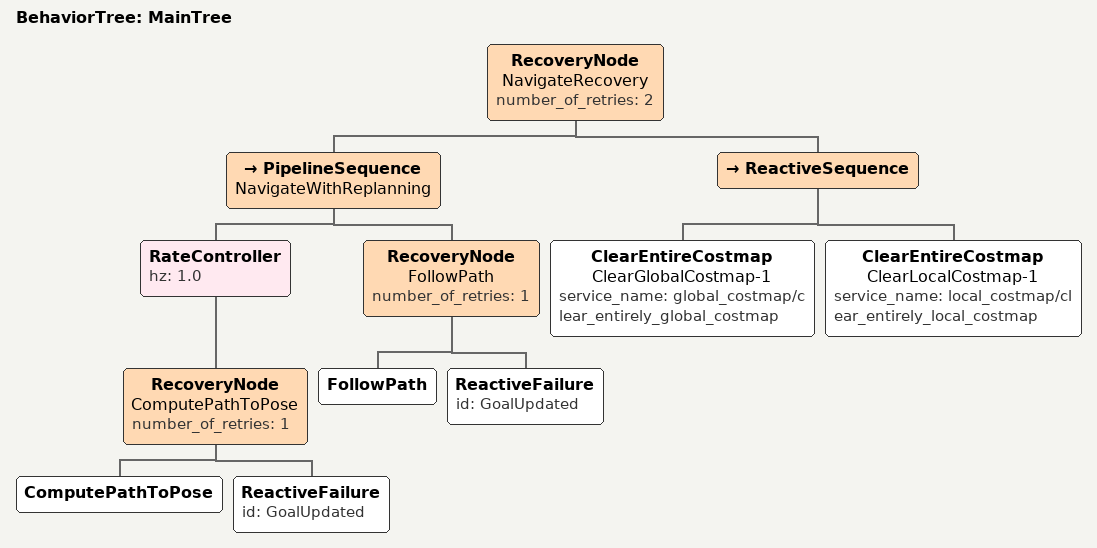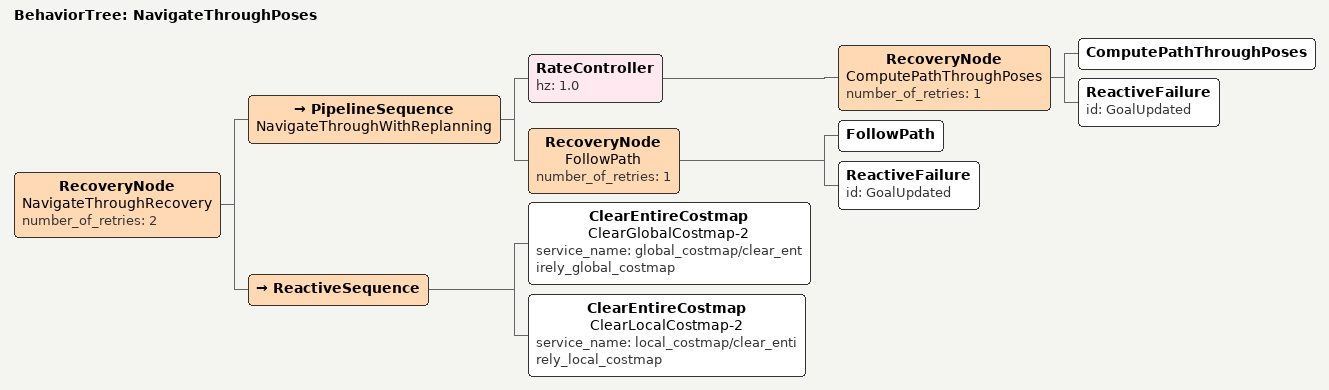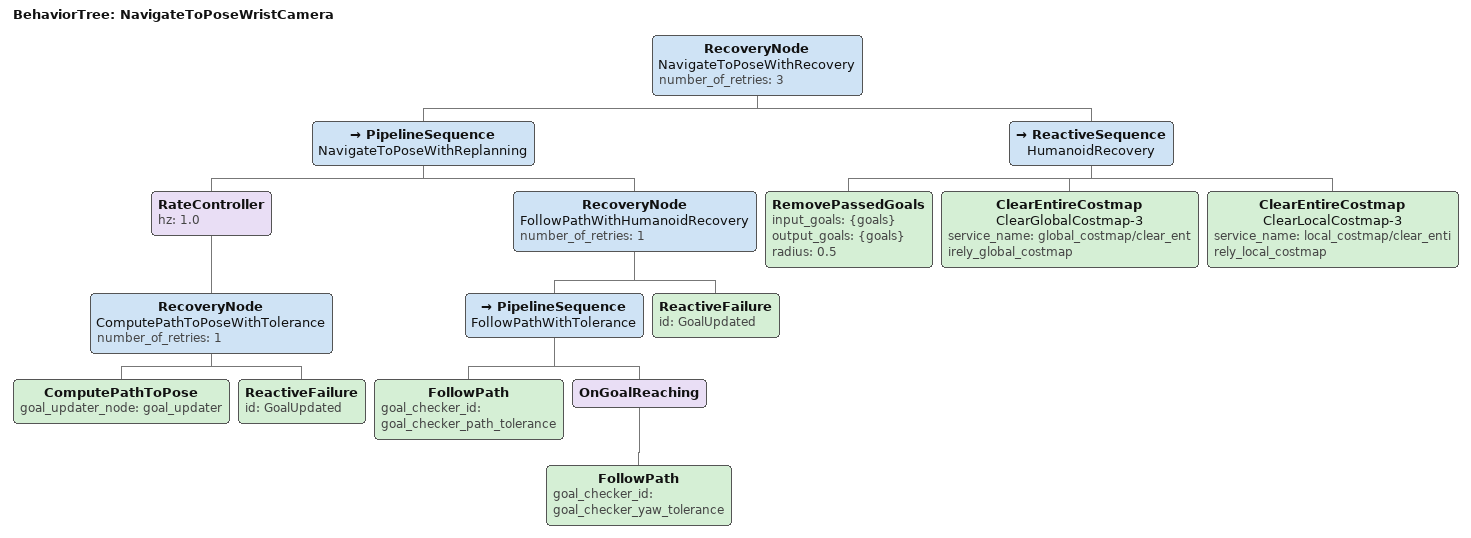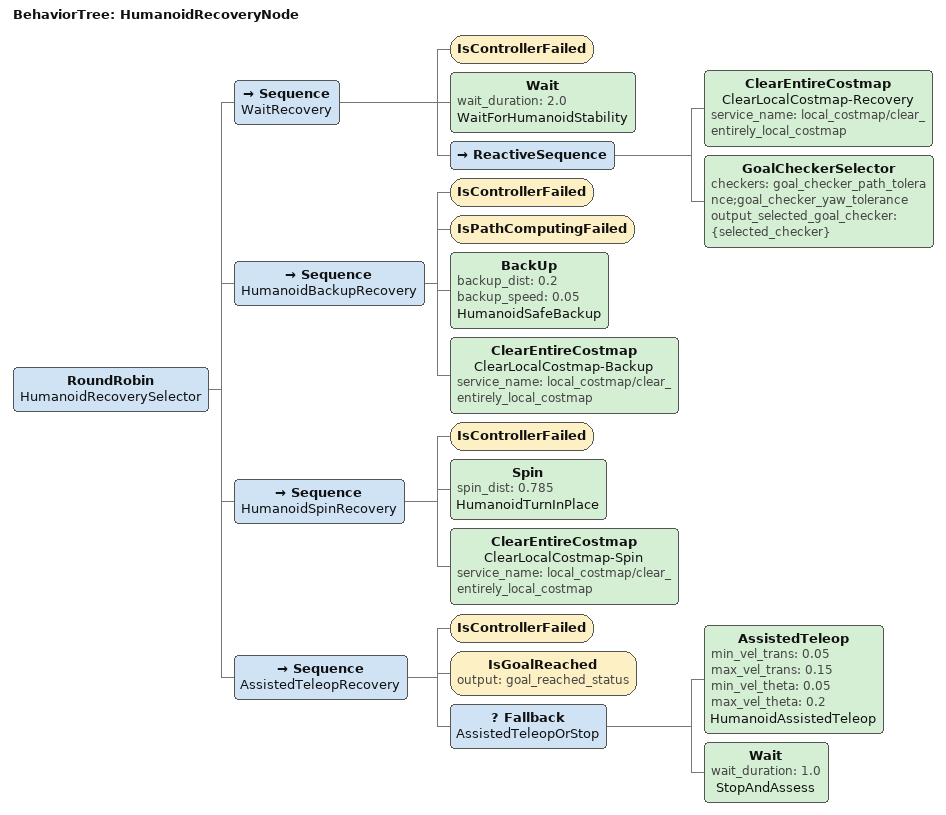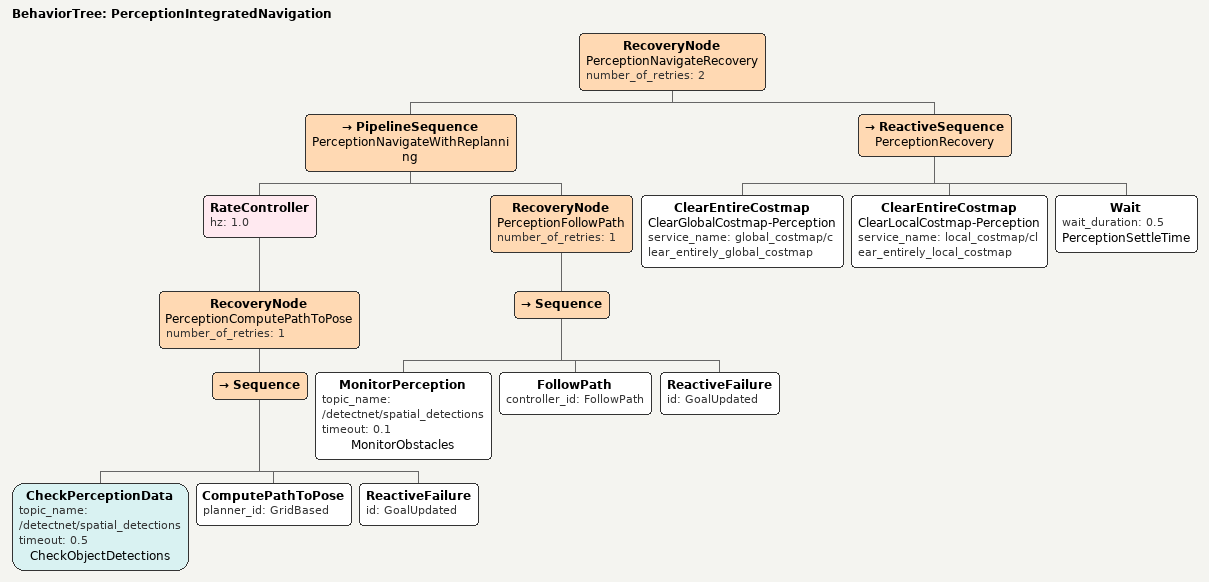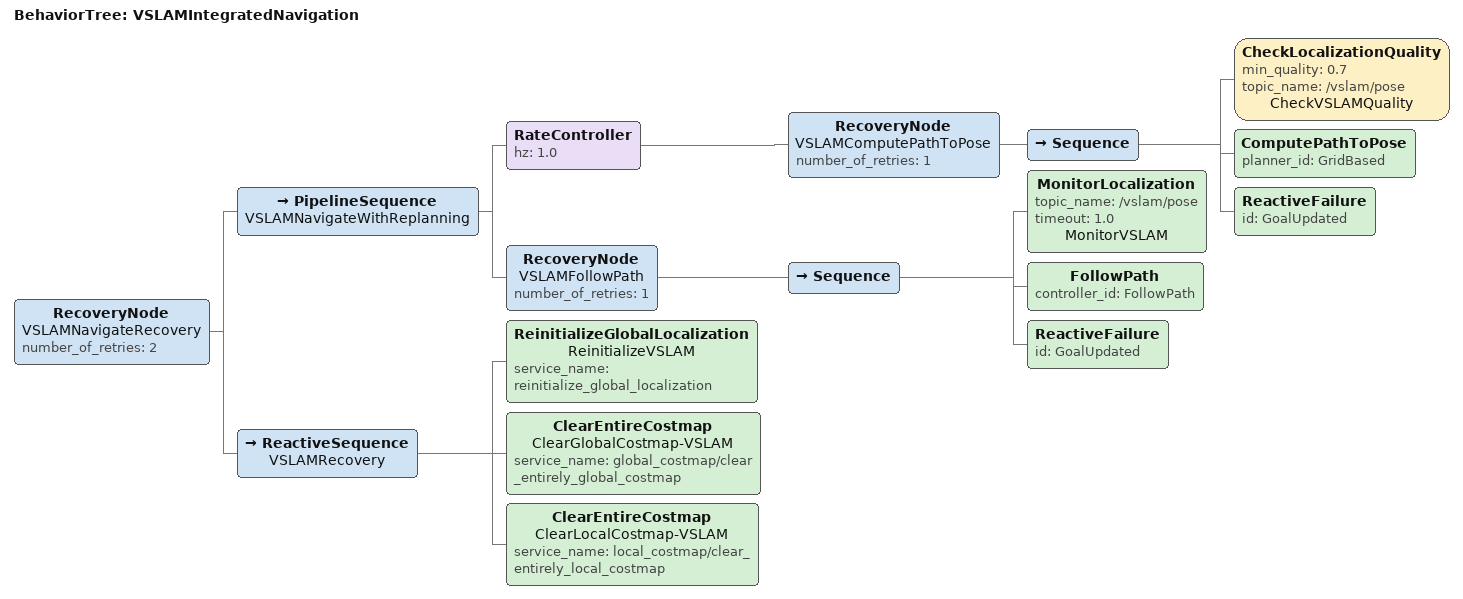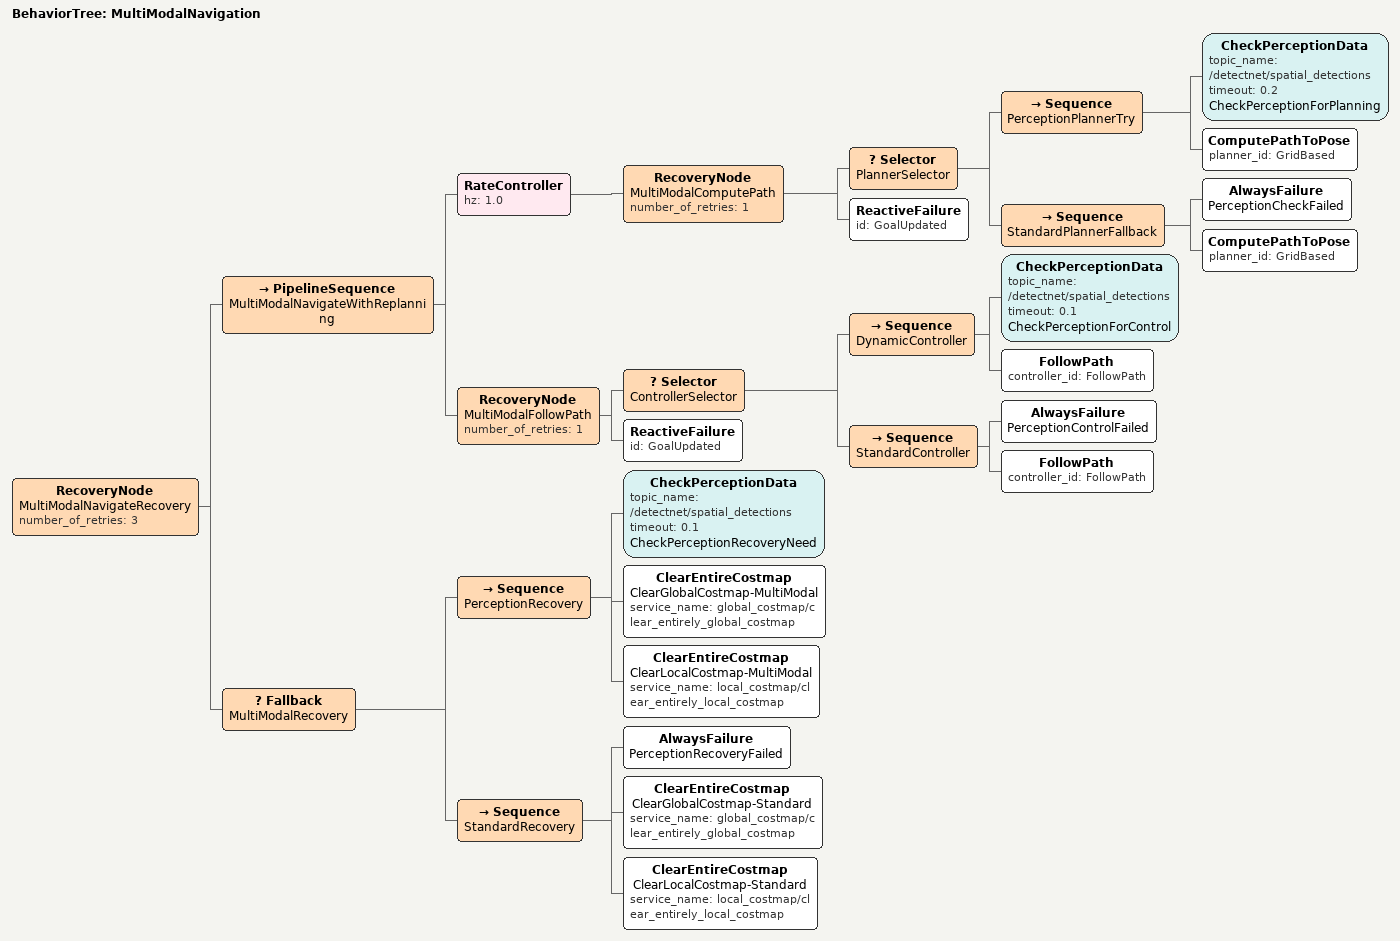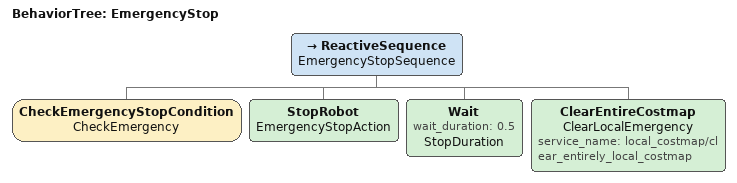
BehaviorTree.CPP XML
<?xml version="1.0" encoding="UTF-8"?>
<!-- Behavior Trees for Humanoid Robot Navigation in Nav2 -->
<!-- This file defines behavior trees for navigation tasks optimized for humanoid robots -->

<!-- Main Navigate with Recovery and Replanning Behavior Tree -->
<root main_tree_to_execute="MainTree">
    <BehaviorTree ID="MainTree">
        <RecoveryNode name="NavigateRecovery" number_of_retries="2">
            <PipelineSequence name="NavigateWithReplanning">
                <RateController hz="1.0">
                    <RecoveryNode name="ComputePathToPose" number_of_retries="1">
                        <ComputePathToPose/>
                        <ReactiveFailure id="GoalUpdated" />
                    </RecoveryNode>
                </RateController>
                <RecoveryNode name="FollowPath" number_of_retries="1">
                    <FollowPath />
                    <ReactiveFailure id="GoalUpdated" />
                </RecoveryNode>
            </PipelineSequence>
            <ReactiveSequence>
                <ClearEntireCostmap name="ClearGlobalCostmap-1" service_name="global_costmap/clear_entirely_global_costmap"/>
                <ClearEntireCostmap name="ClearLocalCostmap-1" service_name="local_costmap/clear_entirely_local_costmap"/>
            </ReactiveSequence>
        </RecoveryNode>
    </BehaviorTree>

    <!-- Navigate Through Poses with Recovery -->
    <BehaviorTree ID="NavigateThroughPoses">
        <RecoveryNode name="NavigateThroughRecovery" number_of_retries="2">
            <PipelineSequence name="NavigateThroughWithReplanning">
                <RateController hz="1.0">
                    <RecoveryNode name="ComputePathThroughPoses" number_of_retries="1">
                        <ComputePathThroughPoses/>
                        <ReactiveFailure id="GoalUpdated" />
                    </RecoveryNode>
                </RateController>
                <RecoveryNode name="FollowPath" number_of_retries="1">
                    <FollowPath />
                    <ReactiveFailure id="GoalUpdated" />
                </RecoveryNode>
            </PipelineSequence>
            <ReactiveSequence>
                <ClearEntireCostmap name="ClearGlobalCostmap-2" service_name="global_costmap/clear_entirely_global_costmap"/>
                <ClearEntireCostmap name="ClearLocalCostmap-2" service_name="local_costmap/clear_entirely_local_costmap"/>
            </ReactiveSequence>
        </RecoveryNode>
    </BehaviorTree>

    <!-- Navigate To Pose with Humanoid-Specific Recovery -->
    <BehaviorTree ID="NavigateToPoseWristCamera">
        <RecoveryNode name="NavigateToPoseWithRecovery" number_of_retries="3">
            <PipelineSequence name="NavigateToPoseWithReplanning">
                <RateController hz="1.0">
                    <RecoveryNode name="ComputePathToPoseWithTolerance" number_of_retries="1">
                        <ComputePathToPose goal_updater_node="goal_updater" />
                        <ReactiveFailure id="GoalUpdated" />
                    </RecoveryNode>
                </RateController>
                <RecoveryNode name="FollowPathWithHumanoidRecovery" number_of_retries="1">
                    <PipelineSequence name="FollowPathWithTolerance">
                        <FollowPath goal_checker_id="goal_checker_path_tolerance" />
                        <OnGoalReaching>
                            <FollowPath goal_checker_id="goal_checker_yaw_tolerance" />
                        </OnGoalReaching>
                    </PipelineSequence>
                    <ReactiveFailure id="GoalUpdated" />
                </RecoveryNode>
            </PipelineSequence>
            <ReactiveSequence name="HumanoidRecovery">
                <RemovePassedGoals input_goals="{goals}" output_goals="{goals}" radius="0.5" />
                <ClearEntireCostmap name="ClearGlobalCostmap-3" service_name="global_costmap/clear_entirely_global_costmap"/>
                <ClearEntireCostmap name="ClearLocalCostmap-3" service_name="local_costmap/clear_entirely_local_costmap"/>
            </ReactiveSequence>
        </RecoveryNode>
    </BehaviorTree>

    <!-- Humanoid-Specific Recovery Behavior Tree -->
    <BehaviorTree ID="HumanoidRecoveryNode">
        <RoundRobin name="HumanoidRecoverySelector">
            <!-- Recovery 1: Wait for humanoid stability -->
            <Sequence name="WaitRecovery">
                <IsControllerFailed />
                <Wait wait_duration="2.0" name="WaitForHumanoidStability"/>
                <ReactiveSequence>
                    <ClearEntireCostmap name="ClearLocalCostmap-Recovery" service_name="local_costmap/clear_entirely_local_costmap"/>
                    <GoalCheckerSelector checkers="goal_checker_path_tolerance;goal_checker_yaw_tolerance" output_selected_goal_checker="{selected_checker}" />
                </ReactiveSequence>
            </Sequence>

            <!-- Recovery 2: Humanoid-specific backup maneuver -->
            <Sequence name="HumanoidBackupRecovery">
                <IsControllerFailed />
                <IsPathComputingFailed />
                <BackUp backup_dist="0.2" backup_speed="0.05" name="HumanoidSafeBackup"/>
                <ClearEntireCostmap name="ClearLocalCostmap-Backup" service_name="local_costmap/clear_entirely_local_costmap"/>
            </Sequence>

            <!-- Recovery 3: Humanoid spin maneuver -->
            <Sequence name="HumanoidSpinRecovery">
                <IsControllerFailed />
                <Spin spin_dist="0.785" name="HumanoidTurnInPlace"/>
                <ClearEntireCostmap name="ClearLocalCostmap-Spin" service_name="local_costmap/clear_entirely_local_costmap"/>
            </Sequence>

            <!-- Recovery 4: Assisted teleoperation for humanoid -->
            <Sequence name="AssistedTeleopRecovery">
                <IsControllerFailed />
                <IsGoalReached output="goal_reached_status" />
                <Fallback name="AssistedTeleopOrStop">
                    <AssistedTeleop min_vel_trans="0.05" max_vel_trans="0.15" min_vel_theta="0.05" max_vel_theta="0.2" name="HumanoidAssistedTeleop"/>
                    <Wait wait_duration="1.0" name="StopAndAssess"/>
                </Fallback>
            </Sequence>
        </RoundRobin>
    </BehaviorTree>

    <!-- Perception-Integrated Navigation Behavior Tree -->
    <BehaviorTree ID="PerceptionIntegratedNavigation">
        <RecoveryNode name="PerceptionNavigateRecovery" number_of_retries="2">
            <PipelineSequence name="PerceptionNavigateWithReplanning">
                <RateController hz="1.0">
                    <RecoveryNode name="PerceptionComputePathToPose" number_of_retries="1">
                        <Sequence>
                            <!-- Update perception data before path planning -->
                            <CheckPerceptionData topic_name="/detectnet/spatial_detections" timeout="0.5" name="CheckObjectDetections"/>
                            <ComputePathToPose planner_id="GridBased" />
                            <ReactiveFailure id="GoalUpdated" />
                        </Sequence>
                    </RecoveryNode>
                </RateController>
                <RecoveryNode name="PerceptionFollowPath" number_of_retries="1">
                    <Sequence>
                        <!-- Monitor perception during path following -->
                        <MonitorPerception topic_name="/detectnet/spatial_detections" timeout="0.1" name="MonitorObstacles"/>
                        <FollowPath controller_id="FollowPath" />
                        <ReactiveFailure id="GoalUpdated" />
                    </Sequence>
                </RecoveryNode>
            </PipelineSequence>
            <ReactiveSequence name="PerceptionRecovery">
                <ClearEntireCostmap name="ClearGlobalCostmap-Perception" service_name="global_costmap/clear_entirely_global_costmap"/>
                <ClearEntireCostmap name="ClearLocalCostmap-Perception" service_name="local_costmap/clear_entirely_local_costmap"/>
                <Wait wait_duration="0.5" name="PerceptionSettleTime"/>
            </ReactiveSequence>
        </RecoveryNode>
    </BehaviorTree>

    <!-- VSLAM-Integrated Navigation Behavior Tree -->
    <BehaviorTree ID="VSLAMIntegratedNavigation">
        <RecoveryNode name="VSLAMNavigateRecovery" number_of_retries="2">
            <PipelineSequence name="VSLAMNavigateWithReplanning">
                <RateController hz="1.0">
                    <RecoveryNode name="VSLAMComputePathToPose" number_of_retries="1">
                        <Sequence>
                            <!-- Ensure VSLAM localization is stable -->
                            <CheckLocalizationQuality min_quality="0.7" topic_name="/vslam/pose" name="CheckVSLAMQuality"/>
                            <ComputePathToPose planner_id="GridBased" />
                            <ReactiveFailure id="GoalUpdated" />
                        </Sequence>
                    </RecoveryNode>
                </RateController>
                <RecoveryNode name="VSLAMFollowPath" number_of_retries="1">
                    <Sequence>
                        <!-- Monitor VSLAM during navigation -->
                        <MonitorLocalization topic_name="/vslam/pose" timeout="1.0" name="MonitorVSLAM"/>
                        <FollowPath controller_id="FollowPath" />
                        <ReactiveFailure id="GoalUpdated" />
                    </Sequence>
                </RecoveryNode>
            </PipelineSequence>
            <ReactiveSequence name="VSLAMRecovery">
                <ReinitializeGlobalLocalization name="ReinitializeVSLAM" service_name="reinitialize_global_localization"/>
                <ClearEntireCostmap name="ClearGlobalCostmap-VSLAM" service_name="global_costmap/clear_entirely_global_costmap"/>
                <ClearEntireCostmap name="ClearLocalCostmap-VSLAM" service_name="local_costmap/clear_entirely_local_costmap"/>
            </ReactiveSequence>
        </RecoveryNode>
    </BehaviorTree>

    <!-- Multi-Modal Navigation Behavior Tree -->
    <BehaviorTree ID="MultiModalNavigation">
        <RecoveryNode name="MultiModalNavigateRecovery" number_of_retries="3">
            <PipelineSequence name="MultiModalNavigateWithReplanning">
                <RateController hz="1.0">
                    <RecoveryNode name="MultiModalComputePath" number_of_retries="1">
                        <Selector name="PlannerSelector">
                            <!-- Try perception-enhanced planner first -->
                            <Sequence name="PerceptionPlannerTry">
                                <CheckPerceptionData topic_name="/detectnet/spatial_detections" timeout="0.2" name="CheckPerceptionForPlanning"/>
                                <ComputePathToPose planner_id="GridBased" />
                            </Sequence>
                            <!-- Fallback to standard planner -->
                            <Sequence name="StandardPlannerFallback">
                                <AlwaysFailure name="PerceptionCheckFailed"/>
                                <ComputePathToPose planner_id="GridBased" />
                            </Sequence>
                        </Selector>
                        <ReactiveFailure id="GoalUpdated" />
                    </RecoveryNode>
                </RateController>
                <RecoveryNode name="MultiModalFollowPath" number_of_retries="1">
                    <Selector name="ControllerSelector">
                        <!-- Select controller based on situation -->
                        <Sequence name="DynamicController">
                            <CheckPerceptionData topic_name="/detectnet/spatial_detections" timeout="0.1" name="CheckPerceptionForControl"/>
                            <FollowPath controller_id="FollowPath" />
                        </Sequence>
                        <Sequence name="StandardController">
                            <AlwaysFailure name="PerceptionControlFailed"/>
                            <FollowPath controller_id="FollowPath" />
                        </Sequence>
                    </Selector>
                    <ReactiveFailure id="GoalUpdated" />
                </RecoveryNode>
            </PipelineSequence>
            <Fallback name="MultiModalRecovery">
                <Sequence name="PerceptionRecovery">
                    <CheckPerceptionData topic_name="/detectnet/spatial_detections" timeout="0.1" name="CheckPerceptionRecoveryNeed"/>
                    <ClearEntireCostmap name="ClearGlobalCostmap-MultiModal" service_name="global_costmap/clear_entirely_global_costmap"/>
                    <ClearEntireCostmap name="ClearLocalCostmap-MultiModal" service_name="local_costmap/clear_entirely_local_costmap"/>
                </Sequence>
                <Sequence name="StandardRecovery">
                    <AlwaysFailure name="PerceptionRecoveryFailed"/>
                    <ClearEntireCostmap name="ClearGlobalCostmap-Standard" service_name="global_costmap/clear_entirely_global_costmap"/>
                    <ClearEntireCostmap name="ClearLocalCostmap-Standard" service_name="local_costmap/clear_entirely_local_costmap"/>
                </Sequence>
            </Fallback>
        </RecoveryNode>
    </BehaviorTree>

    <!-- Emergency Stop Behavior Tree -->
    <BehaviorTree ID="EmergencyStop">
        <ReactiveSequence name="EmergencyStopSequence">
            <CheckEmergencyStopCondition name="CheckEmergency" />
            <StopRobot name="EmergencyStopAction" />
            <Wait wait_duration="0.5" name="StopDuration" />
            <ClearEntireCostmap name="ClearLocalEmergency" service_name="local_costmap/clear_entirely_local_costmap"/>
        </ReactiveSequence>
    </BehaviorTree>

    <!-- Goal Updater Node -->
</root>
